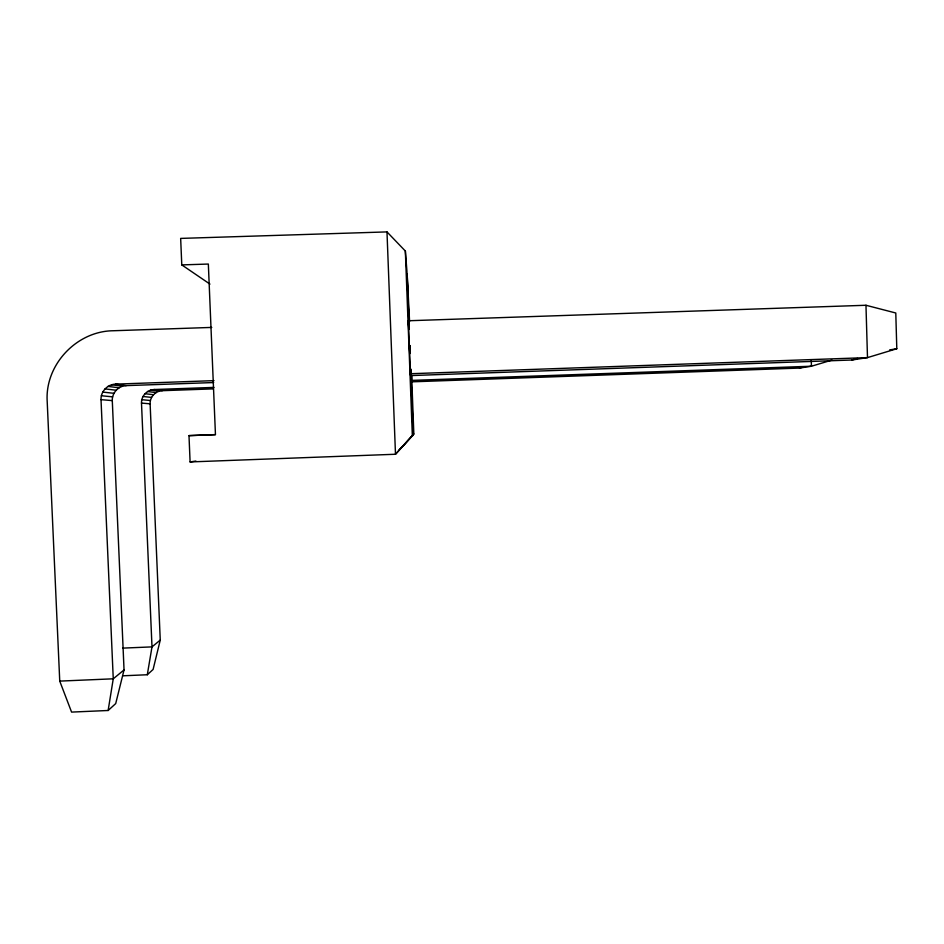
<?xml version="1.0" encoding="UTF-8"?>
<svg xmlns="http://www.w3.org/2000/svg" width="944" height="944" viewBox="0 0 944 944"><rect width="100%" height="100%" fill="white"/><g stroke="black" fill="none" stroke-linecap="round" stroke-linejoin="round"><path stroke-width="1.42" d="M211.775 327.415L113.15 330.754C76.523 331.132 44.746 364.903 47.2 401.566L59.743 681.108L71.579 712.095L108.135 710.49L113.256 678.807L101.02 399.654C100.607 391.595 107.439 384.338 115.475 384.125L213.981 380.644M108.135 710.49L115.711 703.575L124.042 669.921L112.289 400.61C111.899 392.846 118.484 385.836 126.236 385.624L213.674 382.544M122.637 675.81L147.299 674.748L151.996 646.888L141.494 403.088C141.14 396.067 147.099 389.719 154.108 389.53L213.969 387.406M147.299 674.748L153.105 669.449L160.256 640.079L150.12 403.82C149.777 397.011 155.548 390.863 162.333 390.686L213.415 388.869M410.628 369.069L413.13 434.995L412.351 436.057L405.354 251.045L386.981 231.905L180.658 238.407L181.779 264.898L209.957 284.097M215.256 434.606L188.989 435.632L190.098 461.935L395.489 454.253L413.838 434.016L411.855 381.4M413.838 434.016L395.489 454.253L386.981 231.905M398.628 450.595L413.13 434.995M124.042 669.921L113.256 678.807L59.743 681.108M160.256 640.079L151.996 646.888L122.814 648.115M896.8 348.737L867.489 357.611L851.913 360.006L410.616 375.582L408.292 320.759L865.967 305.266L895.785 312.995L896.8 348.737L889.637 349.917M831.959 360.065L811.451 366.237L799.474 368.077L411.667 381.836L411.206 374.626M799.474 368.077L803.639 366.909M851.913 360.006L857.482 358.437M190.098 461.935L195.904 461.038M188.989 435.632L215.456 434.653L208.341 264.049L181.779 264.898M410.298 373.73L867.489 357.611L865.967 305.266M411.431 380.408L811.451 366.237L811.274 360.514M101.02 399.654L112.289 400.61M141.494 403.088L150.12 403.82M101.362 395.748L112.619 396.846M141.789 399.678L150.415 400.516M102.719 392.079L113.929 393.306M142.981 396.48L151.559 397.412M104.985 388.893L116.112 390.226M144.951 393.695L153.471 394.722M108.005 386.391L119.027 387.819M147.594 391.512L156.031 392.61M111.593 384.774L122.484 386.249M150.71 390.096L159.052 391.229M115.475 384.125L126.236 385.624M154.108 389.53L162.333 390.686M408.292 320.759L408.846 328.866M405.354 251.045L406.911 270.904L409.13 329.515M409.578 321.491L407.171 274.138L409.212 328.182M411.631 375.559L411.737 378.485M411.395 374.603L411.667 381.836M409.873 345.716L410.156 353.021M410.758 369.092L413.248 434.818M409.743 345.622L410.015 352.95M409.448 344.926L409.79 353.681M410.392 369.741L410.616 375.582"/></g></svg>
